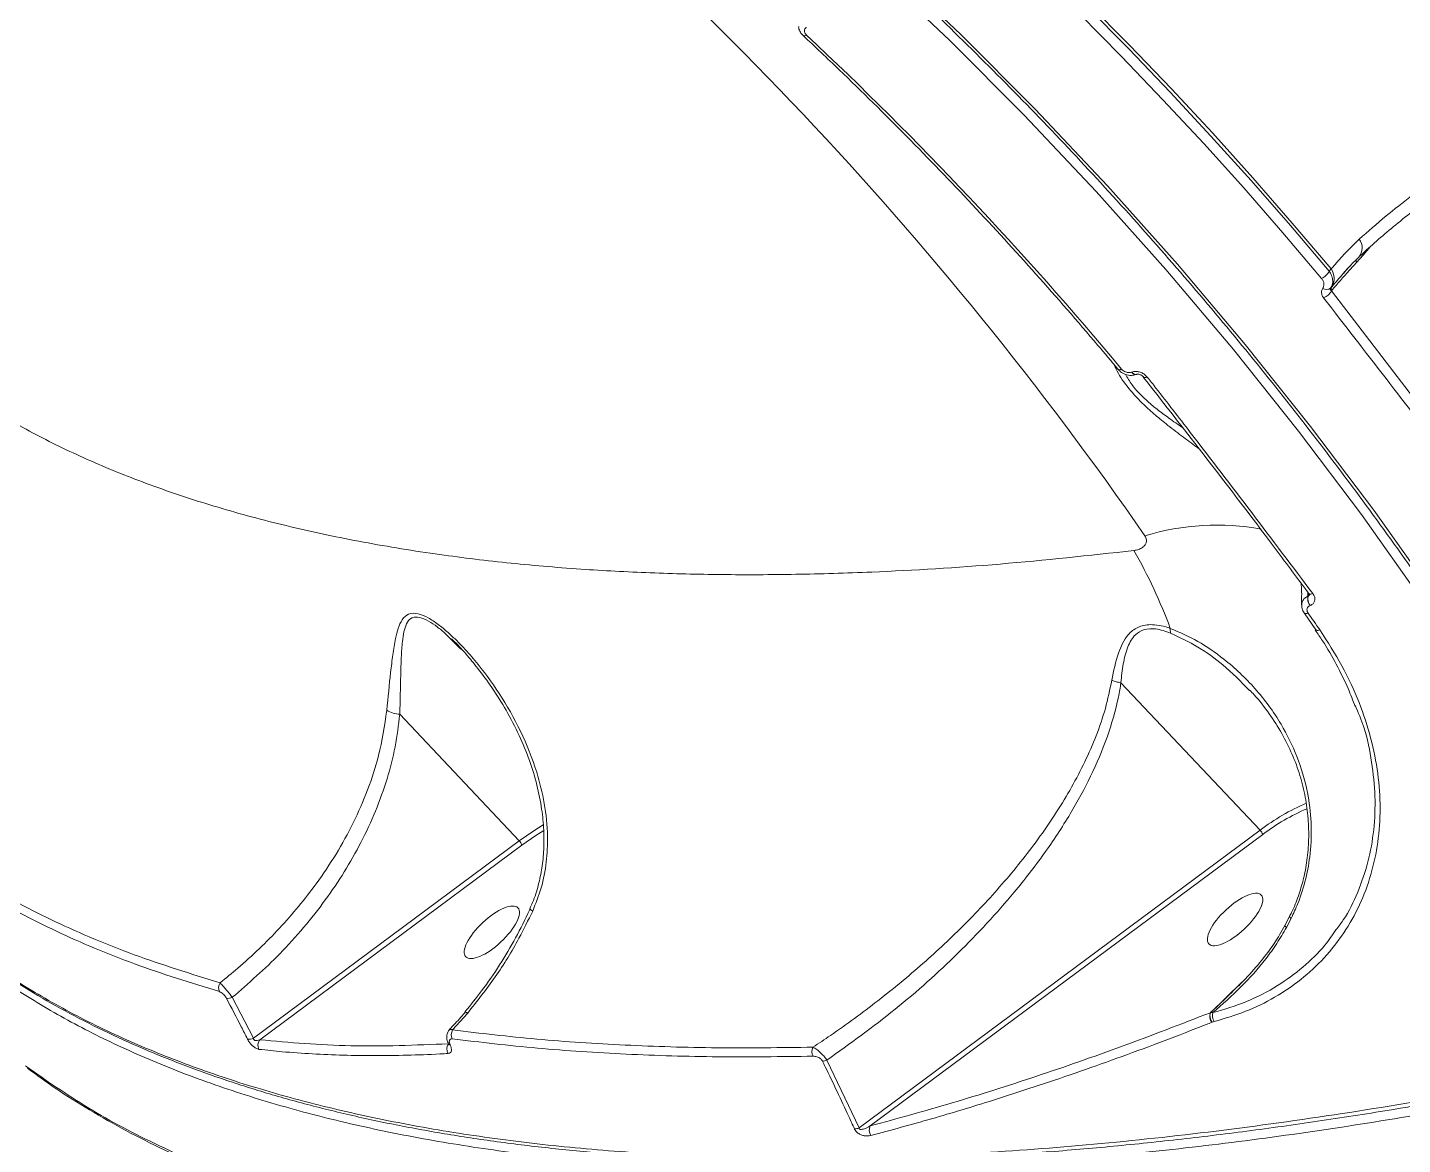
# Model space of a CAD drawing. Header units: millimetres. Extents: x -8607 to 7621, y -5747 to 4382.
# Drawn here: x 5265.8 to 5445.1, y -6.4 to 139.3 of the extents above; entities that cross this region are included whole.
import ezdxf

# ---------------------------------------------------------------- set-up
doc = ezdxf.new("R2010")
doc.units = ezdxf.units.MM
doc.layers.add('DIKOM_ОБЪЕКТ', color=7, linetype='Continuous')

msp = doc.modelspace()

# ---------------------------------------------------------------- linework, layer by layer
at = {"layer": 'DIKOM_ОБЪЕКТ', "color": 7, "linetype": 'Continuous', "lineweight": 15}
for p, q in [((5367.371, 139.294), (5367.352, 139.284)), ((5439.953, 109.602), (5439.077, 108.628)), ((5440.894, 110.715), (5439.953, 109.602)), ((5435.505, 107.495), (5435.761, 107.797)), ((5435.847, 104.996), (5435.8, 104.94)), ((5435.8, 104.94), (5457.612, 76.434)), ((5409.747, 94.339), (5409.768, 94.347)), ((5410.387, 94.038), (5410.408, 94.046)), ((5411.292, 93.702), (5411.282, 93.713)), ((5432.72, 65.633), (5432.731, 65.119)), ((5432.731, 65.119), (5432.752, 65.126)), ((5432.752, 65.126), (5432.835, 65.478)), ((5432.88, 65.459), (5432.87, 65.471)), ((5432.259, 62.936), (5433.784, 60.746)), ((5433.041, 63.902), (5433.02, 63.894)), ((5322.263, 58.19), (5320.995, 59.492)), ((5433.78, 60.752), (5433.785, 60.744)), ((5426.5, 34.601), (5408.356, 53.835)), ((5329.895, 33.21), (5314.322, 49.72)), ((5374.205, -4.233), (5426.5, 34.601)), ((5295.235, 7.472), (5329.895, 33.21)), ((5330.231, 32.64), (5296.058, 7.263)), ((5426.836, 34.031), (5375.663, -3.97)), ((5430.347, 23.329), (5429.718, 22.151)), ((5430.555, 23.101), (5429.935, 21.92)), ((5420.016, 10.801), (5424.12, 14.766)), ((5292.478, 12.804), (5295.235, 7.472)), ((5420.016, 10.801), (5420.043, 10.821)), ((5420.043, 10.821), (5420.838, 11.572)), ((5420.043, 10.821), (5420.338, 10.809)), ((5323.133, 10.715), (5321.205, 8.546)), ((5420.253, 9.563), (5420.22, 9.549)), ((5420.512, 9.649), (5420.253, 9.563)), ((5320.655, 6.765), (5320.66, 6.756)), ((5370.017, 4.611), (5374.205, -4.233))]:
    msp.add_line(p, q, dxfattribs=at)
at = {"layer": 'DIKOM_ОБЪЕКТ', "color": 7, "linetype": 'Continuous', "lineweight": 15, "flags": 128}
for points in [[(5288.443, 213.849), (5300.402, 206.61), (5312.139, 199.072), (5323.648, 191.239), (5334.92, 183.118), (5345.948, 174.713), (5356.726, 166.029), (5367.244, 157.073), (5377.498, 147.851), (5387.48, 138.368), (5397.184, 128.63), (5406.603, 118.645), (5415.731, 108.418), (5424.563, 97.957), (5433.091, 87.267), (5441.312, 76.357), (5449.218, 65.233), (5456.806, 53.902), (5464.071, 42.373), (5471.006, 30.652), (5477.609, 18.747), (5483.874, 6.666)], [(5482.15, 6.271), (5475.904, 18.316), (5469.321, 30.185), (5462.406, 41.87), (5455.164, 53.365), (5447.598, 64.662), (5439.715, 75.752), (5431.52, 86.63), (5423.017, 97.287), (5414.212, 107.717), (5405.111, 117.913), (5395.721, 127.869), (5386.046, 137.577), (5376.094, 147.031), (5365.871, 156.226), (5355.384, 165.155), (5344.639, 173.812), (5333.644, 182.192), (5322.406, 190.289), (5310.932, 198.098), (5299.229, 205.614), (5287.307, 212.832)], [(5392.591, 152.989), (5398.27, 147.577), (5403.861, 142.085), (5409.363, 136.512), (5414.776, 130.861), (5420.097, 125.133), (5425.327, 119.328), (5430.463, 113.448), (5435.505, 107.495)], [(5435.761, 107.797), (5430.695, 113.782), (5425.534, 119.692), (5420.279, 125.526), (5414.931, 131.284), (5409.491, 136.963), (5403.96, 142.563), (5398.34, 148.083), (5392.631, 153.521)], [(5434.516, 106.549), (5429.485, 112.49), (5424.361, 118.356), (5419.143, 124.148), (5413.833, 129.864), (5408.433, 135.502), (5402.943, 141.062), (5397.364, 146.543), (5391.698, 151.943)], [(5366.919, 138.237), (5366.906, 138.247), (5366.906, 138.247)], [(5435.69, 105.275), (5435.764, 105.361), (5435.841, 105.452)], [(5408.446, 94.729), (5408.323, 94.685), (5408.211, 94.661), (5408.114, 94.657), (5408.035, 94.673), (5407.975, 94.708), (5407.962, 94.723)], [(5409.747, 94.339), (5409.849, 94.225), (5409.957, 94.134), (5410.067, 94.067), (5410.176, 94.028), (5410.28, 94.017), (5410.377, 94.035), (5410.384, 94.037)], [(5409.768, 94.347), (5409.87, 94.233), (5409.978, 94.142), (5410.088, 94.075), (5410.197, 94.036), (5410.301, 94.025), (5410.398, 94.043), (5410.413, 94.048)], [(5411.789, 93.698), (5411.646, 93.654), (5411.518, 93.635), (5411.411, 93.641), (5411.328, 93.672), (5411.292, 93.702)], [(5433.371, 65.464), (5433.229, 65.419), (5433.102, 65.398), (5432.997, 65.401), (5432.916, 65.429), (5432.88, 65.459)], [(5432.771, 62.906), (5432.642, 62.87), (5432.526, 62.852), (5432.425, 62.853), (5432.343, 62.873), (5432.282, 62.91), (5432.26, 62.936)], [(5433.785, 60.744), (5433.807, 60.719), (5433.868, 60.681), (5433.95, 60.661), (5434.051, 60.66), (5434.168, 60.677), (5434.297, 60.713)], [(5329.895, 33.21), (5331.783, 34.522), (5333.034, 35.292)], [(5333.113, 34.563), (5332.062, 33.912), (5330.231, 32.64)], [(5429.935, 21.92), (5429.795, 22.039), (5429.734, 22.12), (5429.734, 22.145)]]:
    msp.add_lwpolyline(points, dxfattribs=at)
at = {"layer": 'DIKOM_ОБЪЕКТ', "color": 7, "linetype": 'Continuous', "lineweight": 15}
for centre, radius, start, end in [((5022.838, -196.556), 472.974, 34.7428, 51.91328), ((5367.076, 138.628), 0.422, 248.1624, 309.45084), ((5034.968, -216.392), 486.088, 39.79556, 46.86052), ((5437.935, 110.533), 1.875, 320.61162, 37.52413), ((5440.381, 109.859), 0.499, 185.74739, 210.95078), ((5434.03, 106.564), 2.125, 328.45022, 35.45503), ((5439.48, 108.868), 0.469, 165.16324, 210.80583), ((5433.622, 108.474), 2.122, 294.91498, 332.51767), ((5435.173, 105.936), 0.84, 232.89922, 308.00414), ((5434.004, 105.897), 2.035, 292.63833, 331.937), ((5436.2, 105.229), 0.423, 148.10251, 213.48367), ((5420.819, 42.564), 31.824, 79.444, 107.04797), ((5351.636, 37.575), 67.333, 20.29007, 29.83397), ((5434.26, 64.833), 1.556, 169.41418, 217.1291), ((5434.281, 64.841), 1.556, 169.41811, 217.13009), ((5041.829, -210.798), 477.232, 34.67558, 34.99634), ((5416.846, 60.728), 2.065, 174.55979, 191.65326), ((5314.392, 53.031), 3.313, 237.63214, 268.78945), ((5443.324, 12.572), 27.718, 112.85981, 127.37041), ((5443.081, 12.792), 26.739, 112.99756, 127.41155), ((5425.624, 33.7), 1.257, 15.25357, 45.78856), ((5329.019, 32.309), 1.257, 15.25355, 45.7892), ((5331.838, 24.595), 0.571, 201.27648, 250.3499), ((5291.81, 14.05), 1.127, 145.37124, 206.71548), ((5291.923, 13.887), 1.217, 259.84764, 297.12359), ((5324.365, 12.295), 2.004, 222.20472, 232.0417), ((5421.217, 10.354), 1.282, 159.55944, 218.87779), ((5421.218, 10.37), 1.258, 159.02255, 219.929), ((5421.741, 10.426), 1.454, 164.71987, 212.2839), ((5294.694, 8.574), 1.228, 258.95519, 296.12758), ((5296.918, 6.567), 1.106, 141.00528, 209.50345), ((5322.248, 7.927), 1.212, 149.334, 206.63774), ((5321.6, 6.084), 1.142, 144.89652, 212.07136), ((5320.93, 6.913), 0.312, 210.22766, 263.43553), ((5369.426, 5.732), 1.357, 155.47572, 206.7192), ((5369.398, 6.066), 1.581, 271.0874, 293.04489), ((5373.617, -2.753), 1.593, 269.62948, 291.62575), ((5376.728, -4.532), 1.204, 152.20624, 214.93255)]:
    msp.add_arc(centre, radius, start, end, dxfattribs=at)
for centre in [(5326.319, 21.285), (5423.238, 22.952)]:
    msp.add_ellipse(centre, major_axis=(3.408, 3.188), ratio=0.3710053, dxfattribs=at)
for points, knots in [([(5288.073, 213.704), (5289.993, 212.566), (5295.566, 209.264), (5304.654, 203.606), (5315.271, 196.652), (5325.694, 189.452), (5335.92, 182.014), (5345.943, 174.341), (5355.757, 166.437), (5365.357, 158.307), (5374.738, 149.955), (5383.895, 141.386), (5392.822, 132.603), (5401.515, 123.613), (5409.97, 114.42), (5418.181, 105.029), (5426.144, 95.445), (5433.855, 85.673), (5441.309, 75.719), (5448.503, 65.588), (5455.432, 55.285), (5462.093, 44.816), (5468.483, 34.188), (5474.594, 23.403), (5479.497, 14.242), (5482.322, 8.657), (5483.284, 6.758)], [0, 0, 0, 0, 0.022819, 0.0662161, 0.1096141, 0.1530124, 0.1964109, 0.2398096, 0.2832086, 0.3266079, 0.3700074, 0.4134072, 0.4568072, 0.5002075, 0.5436079, 0.5870086, 0.6304095, 0.6738106, 0.7172119, 0.7606133, 0.8040149, 0.8474167, 0.8908185, 0.9342205, 0.9776226, 1, 1, 1, 1]), ([(5366.336, 139.434), (5366.333, 139.406), (5366.309, 139.194), (5366.477, 138.803), (5366.689, 138.432), (5366.881, 138.283), (5366.915, 138.257)], [0, 0, 0, 0, 0.0644229, 0.4753983, 0.9072626, 1, 1, 1, 1]), ([(5366.905, 138.248), (5368.48, 136.76), (5373.052, 132.439), (5380.445, 125.125), (5389.003, 116.241), (5397.317, 107.15), (5403.593, 99.941), (5407.092, 95.761), (5407.961, 94.723)], [0, 0, 0, 0, 0.1082673, 0.3141918, 0.5201205, 0.7260504, 0.9319812, 1, 1, 1, 1]), ([(5367.352, 139.284), (5367.341, 139.277), (5367.256, 139.225), (5367.132, 139.099), (5367.068, 138.908), (5367.081, 138.7), (5367.161, 138.498), (5367.287, 138.363), (5367.344, 138.302)], [0, 0, 0, 0, 0.0340103, 0.252264, 0.4705298, 0.5979374, 0.8193065, 1, 1, 1, 1]), ([(5439.423, 111.675), (5440.554, 112.674), (5442.625, 114.502), (5445.784, 116.984), (5447.752, 118.432), (5448.511, 118.991)], [0, 0, 0, 0, 0.4251179, 0.7780799, 1, 1, 1, 1]), ([(5439.404, 109.349), (5439.492, 109.434), (5440.174, 110.1), (5441.662, 111.424), (5443.875, 113.313), (5446.225, 115.207), (5447.904, 116.474), (5448.706, 117.079)], [0, 0, 0, 0, 0.036009, 0.2796259, 0.5257462, 0.7734892, 1, 1, 1, 1]), ([(5435.761, 107.797), (5435.876, 107.927), (5436.461, 108.585), (5437.593, 109.884), (5438.811, 111.077), (5439.423, 111.675)], [0, 0, 0, 0, 0.1088866, 0.5528039, 1, 1, 1, 1]), ([(5239.857, 108.096), (5240.101, 107.739), (5242.068, 104.867), (5246.908, 100.032), (5253.681, 94.294), (5260.598, 89.664), (5267.22, 85.913), (5274.417, 82.49), (5282.197, 79.395), (5290.54, 76.646), (5299.453, 74.248), (5308.901, 72.22), (5318.512, 70.628), (5328.189, 69.435), (5337.558, 68.625), (5346.938, 68.122), (5356.291, 67.894), (5365.921, 67.925), (5377.942, 68.288), (5392.523, 69.165), (5404.198, 70.436), (5410.045, 71.072)], [0, 0, 0, 0, 0.0104766, 0.0843536, 0.1585612, 0.210796, 0.2631228, 0.31585, 0.3686707, 0.4220401, 0.4755053, 0.5293805, 0.5833531, 0.6315714, 0.6798588, 0.7236195, 0.7673803, 0.811347, 0.8553137, 0.9275421, 1, 1, 1, 1]), ([(5435.841, 105.452), (5435.966, 105.6), (5436.594, 106.337), (5437.411, 107.291), (5438.146, 108.077), (5438.339, 108.284)], [0, 0, 0, 0, 0.15563366, 0.77818908, 1, 1, 1, 1]), ([(5439.077, 108.628), (5438.758, 108.285), (5437.662, 107.109), (5436.6, 105.872), (5435.847, 104.996)], [0, 0, 0, 0, 0.2911771, 1, 1, 1, 1]), ([(5437.374, 107.223), (5437.589, 107.475), (5438.199, 108.19), (5438.921, 108.887), (5439.389, 109.338)], [0, 0, 0, 0, 0.3519659, 1, 1, 1, 1]), ([(5434.667, 105.267), (5434.727, 105.381), (5434.846, 105.611), (5434.819, 106.019), (5434.681, 106.337), (5434.551, 106.505), (5434.516, 106.549)], [0, 0, 0, 0, 0.29543484, 0.59036594, 0.89013888, 1, 1, 1, 1]), ([(5435.505, 107.495), (5435.56, 107.416), (5435.764, 107.121), (5435.973, 106.565), (5435.998, 105.859), (5435.793, 105.47), (5435.69, 105.275)], [0, 0, 0, 0, 0.1092315, 0.4079413, 0.7031128, 1, 1, 1, 1]), ([(5434.787, 104.019), (5434.763, 104.051), (5434.647, 104.208), (5434.515, 104.513), (5434.487, 104.922), (5434.607, 105.152), (5434.667, 105.267)], [0, 0, 0, 0, 0.0810482, 0.3908327, 0.6951449, 1, 1, 1, 1]), ([(5456.582, 75.535), (5456.213, 76.027), (5454.365, 78.489), (5447.138, 88.071), (5440.215, 97.01), (5434.787, 104.019)], [0, 0, 0, 0, 0.05122527, 0.2561273, 1, 1, 1, 1]), ([(5435.69, 105.275), (5435.674, 105.24), (5435.642, 105.17), (5435.676, 105.061), (5435.739, 104.985), (5435.789, 104.947), (5435.8, 104.94)], [0, 0, 0, 0, 0.2865198, 0.589779, 0.9137368, 1, 1, 1, 1]), ([(5418.586, 84.303), (5418.473, 84.388), (5417.741, 84.935), (5416.261, 86.023), (5414.385, 87.465), (5412.648, 88.893), (5410.865, 90.511), (5409.065, 92.499), (5407.924, 94.239), (5407.56, 95.103), (5407.478, 95.298)], [0, 0, 0, 0, 0.0287009, 0.1849887, 0.3411145, 0.4634281, 0.58551, 0.7662034, 0.947315, 1, 1, 1, 1]), ([(5407.971, 94.728), (5408.12, 94.572), (5408.444, 94.233), (5409.144, 93.946), (5409.838, 93.864), (5410.227, 94.007), (5410.376, 94.061)], [0, 0, 0, 0, 0.24175213, 0.52407221, 0.81716427, 1, 1, 1, 1]), ([(5408.446, 94.729), (5408.447, 94.727), (5408.512, 94.649), (5408.671, 94.505), (5408.927, 94.37), (5409.203, 94.289), (5409.482, 94.265), (5409.661, 94.315), (5409.747, 94.339)], [0, 0, 0, 0, 0.00434677, 0.21982068, 0.43557519, 0.56825063, 0.79383063, 1, 1, 1, 1]), ([(5408.947, 94.07), (5409.207, 93.603), (5409.832, 92.476), (5411.402, 90.874), (5413.072, 89.468), (5414.69, 88.264), (5415.798, 87.519), (5416.397, 87.115)], [0, 0, 0, 0, 0.1804652, 0.4349904, 0.6093117, 0.7887112, 1, 1, 1, 1]), ([(5409.768, 94.347), (5409.854, 94.374), (5410.075, 94.442), (5410.5, 94.44), (5410.994, 94.308), (5411.458, 94.056), (5411.679, 93.817), (5411.789, 93.698)], [0, 0, 0, 0, 0.1342544, 0.3469772, 0.5632481, 0.7817386, 1, 1, 1, 1]), ([(5410.412, 94.046), (5410.423, 94.051), (5410.446, 94.06), (5410.547, 94.07), (5410.69, 94.058), (5410.862, 94.012), (5411.037, 93.928), (5411.19, 93.818), (5411.251, 93.747), (5411.281, 93.712)], [0, 0, 0, 0, 0.1247037, 0.2567214, 0.3879609, 0.5364817, 0.6884031, 0.846694, 1, 1, 1, 1]), ([(5411.273, 93.688), (5413.659, 90.638), (5419.467, 83.214), (5426.66, 73.787), (5431.439, 67.357), (5432.86, 65.445)], [0, 0, 0, 0, 0.3289279, 0.800446, 1, 1, 1, 1]), ([(5411.789, 93.698), (5412.164, 93.219), (5414.039, 90.821), (5421.276, 81.511), (5428.064, 72.505), (5433.371, 65.464)], [0, 0, 0, 0, 0.0517104, 0.2585534, 1, 1, 1, 1]), ([(5410.045, 71.072), (5410.247, 71.108), (5410.668, 71.181), (5411.142, 71.427), (5411.464, 71.739), (5411.647, 72.078), (5411.694, 72.422), (5411.635, 72.74), (5411.536, 72.909), (5411.489, 72.989)], [0, 0, 0, 0, 0.1943994, 0.4037079, 0.553904, 0.691013, 0.8350645, 0.9219116, 1, 1, 1, 1]), ([(5431.837, 66.818), (5431.859, 66.615), (5431.957, 65.737), (5431.915, 64.759), (5431.883, 64.007)], [0, 0, 0, 0, 0.23128202, 1, 1, 1, 1]), ([(5431.928, 64.012), (5431.926, 64.02), (5431.907, 64.127), (5431.989, 64.392), (5432.189, 64.774), (5432.507, 65.013), (5432.704, 65.106), (5432.731, 65.119)], [0, 0, 0, 0, 0.01743244, 0.22820386, 0.58798463, 0.94471259, 1, 1, 1, 1]), ([(5432.752, 65.126), (5432.777, 65.137), (5432.844, 65.164), (5432.917, 65.242), (5432.935, 65.322), (5432.942, 65.354)], [0, 0, 0, 0, 0.2727727, 0.706552, 1, 1, 1, 1]), ([(5432.868, 65.47), (5432.876, 65.46), (5432.918, 65.411), (5432.942, 65.348), (5432.943, 65.313), (5432.945, 65.324), (5432.945, 65.325)], [0, 0, 0, 0, 0.1027336, 0.5233238, 0.9701936, 1, 1, 1, 1]), ([(5433.371, 65.464), (5433.454, 65.331), (5433.619, 65.065), (5433.667, 64.647), (5433.555, 64.28), (5433.323, 64.028), (5433.12, 63.937), (5433.041, 63.902)], [0, 0, 0, 0, 0.2182614, 0.4367519, 0.6530228, 0.8657456, 1, 1, 1, 1]), ([(5312.618, 50.234), (5312.785, 51.919), (5313.038, 54.469), (5313.394, 57.505), (5313.698, 59.432), (5314.085, 60.968), (5314.589, 62.118), (5315.395, 62.896), (5316.615, 62.95), (5317.997, 62.352), (5319.328, 61.463), (5320.803, 60.247), (5322.421, 58.669), (5324.721, 56.08), (5327.404, 52.434), (5330.169, 47.565), (5332.116, 42.718), (5333.257, 38.082), (5333.665, 34.13), (5333.49, 30.422), (5332.879, 27.109), (5332.048, 25.053), (5331.646, 24.058)], [0, 0, 0, 0, 0.0866941, 0.1311764, 0.1760726, 0.2081975, 0.2409001, 0.2744194, 0.3082509, 0.337742, 0.3650519, 0.393035, 0.4327007, 0.4727589, 0.5545429, 0.6396923, 0.7264108, 0.7889965, 0.8528476, 0.9020912, 0.9525885, 1, 1, 1, 1]), ([(5431.928, 64.042), (5431.937, 63.86), (5431.957, 63.48), (5432.118, 63.102), (5432.257, 62.942), (5432.263, 62.936)], [0, 0, 0, 0, 0.4701957, 0.9788669, 1, 1, 1, 1]), ([(5433.02, 63.894), (5433.006, 63.889), (5432.908, 63.851), (5432.752, 63.745), (5432.641, 63.562), (5432.604, 63.35), (5432.635, 63.133), (5432.729, 62.976), (5432.771, 62.906)], [0, 0, 0, 0, 0.0340103, 0.252264, 0.4705298, 0.5979374, 0.8193065, 1, 1, 1, 1]), ([(5320.995, 59.492), (5320.763, 59.739), (5320.188, 60.354), (5319.185, 61.138), (5318.029, 61.937), (5316.872, 62.44), (5316.171, 62.412), (5315.586, 62.131), (5315.155, 61.567), (5314.834, 60.476), (5314.623, 59.02), (5314.505, 57.145), (5314.417, 54.065), (5314.36, 51.466), (5314.322, 49.72)], [0, 0, 0, 0, 0.0410264, 0.1018767, 0.1639249, 0.2313163, 0.2974742, 0.3100864, 0.3889789, 0.4627768, 0.5381761, 0.651327, 0.7656161, 1, 1, 1, 1]), ([(5407.16, 54.146), (5407.406, 55.372), (5407.751, 57.085), (5408.549, 58.993), (5409.311, 60.2), (5410.479, 61.165), (5412.301, 61.54), (5413.817, 61.246), (5414.688, 60.958), (5414.79, 60.924)], [0, 0, 0, 0, 0.2865141, 0.4002731, 0.5163009, 0.6574617, 0.7993903, 0.9763495, 1, 1, 1, 1]), ([(5321.056, 59.541), (5321.242, 59.371), (5321.89, 58.778), (5323.049, 57.49), (5324.64, 55.547), (5326.416, 53.117), (5328.249, 50.213), (5329.904, 47.046), (5331.251, 43.782), (5332.235, 40.559), (5332.842, 37.506), (5333.128, 34.683), (5333.132, 32.113), (5332.894, 29.707), (5332.404, 27.393), (5331.869, 25.616), (5331.4, 24.655), (5331.277, 24.403)], [0, 0, 0, 0, 0.0213553, 0.0743714, 0.1382056, 0.2200617, 0.3110778, 0.4068956, 0.4977357, 0.5837937, 0.665767, 0.7356186, 0.7998739, 0.8607219, 0.9181127, 0.9785891, 1, 1, 1, 1]), ([(5414.824, 60.311), (5414.169, 60.534), (5412.99, 60.936), (5411.349, 60.864), (5410.03, 60.07), (5409.153, 58.466), (5408.612, 56.307), (5408.426, 54.675), (5408.349, 53.841), (5408.349, 53.84)], [0, 0, 0, 0, 0.15955693, 0.28753693, 0.41504318, 0.59346329, 0.79620902, 0.99972709, 1, 1, 1, 1]), ([(5414.79, 60.924), (5416.006, 60.401), (5418.467, 59.34), (5422.231, 56.679), (5426.001, 53.143), (5429.178, 48.815), (5431.437, 44.223), (5432.714, 39.89), (5433.243, 35.613), (5433.14, 31.825), (5432.52, 28.262), (5431.644, 25.416), (5430.858, 23.746), (5430.555, 23.101)], [0, 0, 0, 0, 0.0889083, 0.180128, 0.3049765, 0.4334611, 0.537914, 0.6451608, 0.7294097, 0.8158752, 0.8847861, 0.9555183, 1, 1, 1, 1]), ([(5425.107, 52.829), (5423.983, 53.978), (5421.933, 56.072), (5418.427, 58.598), (5416.032, 59.737), (5414.824, 60.311)], [0, 0, 0, 0, 0.37588589, 0.68515344, 1, 1, 1, 1]), ([(5434.297, 60.713), (5435.295, 59.169), (5437.289, 56.081), (5439.465, 51.338), (5441.019, 46.624), (5441.936, 41.996), (5442.253, 37.434), (5441.942, 33.005), (5441.036, 28.773), (5439.554, 24.801), (5437.5, 21.16), (5434.93, 17.895), (5431.902, 15.067), (5428.453, 12.742), (5424.679, 10.872), (5421.899, 10.056), (5420.512, 9.649)], [0, 0, 0, 0, 0.0751074, 0.1502148, 0.2212822, 0.2925775, 0.3636452, 0.4347702, 0.5061233, 0.5772487, 0.64834, 0.7196587, 0.7907511, 0.8604287, 0.9303186, 1, 1, 1, 1]), ([(5433.692, 60.703), (5434.015, 60.24), (5435.032, 58.78), (5436.468, 56.229), (5437.905, 53.358), (5438.607, 51.505), (5438.904, 50.719)], [0, 0, 0, 0, 0.1444275, 0.4551128, 0.7688223, 1, 1, 1, 1]), ([(5368.191, 6.295), (5368.954, 6.805), (5371.853, 8.741), (5376.718, 12.312), (5382.595, 17.164), (5388.118, 22.345), (5393.262, 27.878), (5397.953, 33.805), (5402.052, 40.138), (5404.77, 45.767), (5406.405, 50.475), (5406.907, 52.919), (5407.16, 54.146)], [0, 0, 0, 0, 0.0419956, 0.1595241, 0.2774949, 0.3950326, 0.5131221, 0.6333425, 0.7545641, 0.8758681, 0.937691, 1, 1, 1, 1]), ([(5408.356, 53.835), (5408.251, 53.213), (5407.844, 50.813), (5406.638, 46.695), (5404.486, 41.609), (5401.711, 36.526), (5398.376, 31.476), (5393.601, 25.325), (5387.222, 18.456), (5379.048, 11.107), (5373.025, 6.775), (5370.017, 4.611)], [0, 0, 0, 0, 0.0310724, 0.1198398, 0.2089549, 0.2979299, 0.3968241, 0.4957434, 0.6636325, 0.8319725, 1, 1, 1, 1]), ([(5407.16, 54.146), (5407.189, 54.133), (5407.363, 54.058), (5407.752, 53.928), (5408.137, 53.871), (5408.349, 53.84)], [0, 0, 0, 0, 0.0844017, 0.4973366, 1, 1, 1, 1]), ([(5408.349, 53.84), (5408.35, 53.839), (5408.352, 53.839), (5408.355, 53.837), (5408.356, 53.836), (5408.356, 53.835)], [0, 0, 0, 0, 0.3462267, 0.8146328, 1, 1, 1, 1]), ([(5425.132, 52.862), (5425.33, 52.662), (5426.272, 51.714), (5427.701, 49.837), (5429.375, 47.249), (5430.717, 44.542), (5431.744, 41.765), (5432.434, 38.954), (5432.806, 36.145), (5432.878, 33.386), (5432.661, 30.715), (5432.201, 28.258), (5431.507, 25.984), (5430.883, 24.372), (5430.414, 23.524), (5430.317, 23.35)], [0, 0, 0, 0, 0.0272611, 0.1295035, 0.2294663, 0.3270346, 0.4217593, 0.5138825, 0.6020674, 0.6872914, 0.7686929, 0.8461588, 0.91214, 0.9819717, 1, 1, 1, 1]), ([(5290.883, 14.691), (5291.657, 15.32), (5294.404, 17.552), (5298.762, 21.764), (5302.959, 26.823), (5306.069, 31.474), (5308.331, 35.56), (5310.198, 39.851), (5311.807, 44.743), (5312.326, 48.256), (5312.618, 50.234)], [0, 0, 0, 0, 0.0672692, 0.2386087, 0.4121732, 0.520863, 0.630243, 0.7420328, 0.8547814, 1, 1, 1, 1]), ([(5436.398, 21.594), (5436.725, 22.021), (5437.872, 23.524), (5439.298, 26.499), (5440.654, 30.428), (5441.408, 34.622), (5441.577, 38.994), (5441.112, 43.477), (5440.323, 47.485), (5439.299, 49.943), (5438.899, 50.905)], [0, 0, 0, 0, 0.0564704, 0.1983927, 0.3407685, 0.482692, 0.6245957, 0.7669511, 0.9088555, 1, 1, 1, 1]), ([(5314.322, 49.72), (5314.147, 48.306), (5313.798, 45.477), (5312.704, 41.257), (5311.216, 37.083), (5309.333, 33.029), (5307.13, 29.156), (5304.628, 25.446), (5301.814, 21.876), (5297.906, 17.523), (5294.603, 14.651), (5292.478, 12.804)], [0, 0, 0, 0, 0.1006493, 0.2013161, 0.3052432, 0.4091844, 0.5096376, 0.6100986, 0.7126663, 0.8152389, 1, 1, 1, 1]), ([(5251.886, 33.008), (5254.583, 31.144), (5259.983, 27.411), (5269.326, 22.563), (5279.506, 18.223), (5287.087, 15.869), (5290.883, 14.691)], [0, 0, 0, 0, 0.2482753, 0.4972305, 0.7482641, 1, 1, 1, 1]), ([(5290.803, 13.544), (5287.054, 14.708), (5279.546, 17.039), (5269.383, 21.355), (5259.968, 26.224), (5254.498, 30.003), (5251.759, 31.896)], [0, 0, 0, 0, 0.2482771, 0.497233, 0.7482654, 1, 1, 1, 1]), ([(5331.309, 24.385), (5331.281, 24.318), (5330.72, 23.02), (5329.447, 20.544), (5327.371, 17.018), (5325.18, 13.802), (5323.584, 11.846), (5322.864, 10.962)], [0, 0, 0, 0, 0.0137292, 0.2683984, 0.5254865, 0.7857957, 1, 1, 1, 1]), ([(5331.646, 24.058), (5331.067, 22.868), (5329.629, 19.915), (5326.848, 15.394), (5324.376, 12.281), (5323.133, 10.715)], [0, 0, 0, 0, 0.2512749, 0.6234754, 1, 1, 1, 1]), ([(5430.555, 23.101), (5430.539, 23.113), (5430.439, 23.189), (5430.334, 23.286), (5430.367, 23.308), (5430.38, 23.316)], [0, 0, 0, 0, 0.1083649, 0.6735658, 1, 1, 1, 1]), ([(5253.501, 23.042), (5254.67, 22.018), (5257.77, 19.301), (5263.538, 15.315), (5270.728, 11.051), (5278.495, 7.25), (5286.756, 3.886), (5295.493, 0.952), (5304.801, -1.59), (5314.73, -3.744), (5325.267, -5.492), (5336.42, -6.822), (5348.111, -7.717), (5360.814, -8.189), (5374.554, -8.169), (5389.374, -7.588), (5404.761, -6.443), (5420.695, -4.728), (5436.988, -2.466), (5453.569, 0.331), (5468.602, 3.259), (5478.229, 5.4), (5482.15, 6.271)], [0, 0, 0, 0, 0.0299462, 0.0794459, 0.1292186, 0.1790832, 0.2271097, 0.2752187, 0.3235783, 0.372022, 0.4214318, 0.4709315, 0.5207042, 0.5705688, 0.6265238, 0.6824789, 0.7385646, 0.7950486, 0.851667, 0.9067943, 0.9620465, 1, 1, 1, 1]), ([(5253.616, 22.74), (5254.378, 22.077), (5256.385, 20.326), (5259.942, 17.669), (5264.257, 14.747), (5268.859, 11.988), (5273.735, 9.382), (5278.885, 6.936), (5284.288, 4.657), (5289.925, 2.555), (5295.779, 0.637), (5301.849, -1.098), (5308.137, -2.652), (5314.644, -4.025), (5321.372, -5.218), (5328.322, -6.231), (5335.496, -7.066), (5342.896, -7.721), (5350.525, -8.198), (5358.382, -8.494), (5366.443, -8.611), (5374.676, -8.547), (5383.054, -8.301), (5391.568, -7.875), (5400.222, -7.268), (5409.019, -6.482), (5417.962, -5.516), (5427.054, -4.37), (5436.296, -3.045), (5445.691, -1.538), (5455.242, 0.148), (5464.954, 2.021), (5474.103, 3.911), (5480.059, 5.255), (5482.686, 5.848)], [0, 0, 0, 0, 0.0192715, 0.0508276, 0.0824679, 0.1142272, 0.1461391, 0.1782369, 0.2104148, 0.2424578, 0.2743536, 0.3061367, 0.3378414, 0.3695026, 0.4011549, 0.432829, 0.4645527, 0.4963616, 0.528291, 0.5603767, 0.592586, 0.6247109, 0.6566555, 0.6884683, 0.7201856, 0.7518435, 0.783478, 0.8151252, 0.8468093, 0.8785665, 0.9104327, 0.9424442, 0.9746145, 1, 1, 1, 1]), ([(5482.041, 4.425), (5478.124, 3.56), (5469.251, 1.599), (5455.659, -1.054), (5441.268, -3.538), (5427.135, -5.617), (5413.198, -7.301), (5399.509, -8.573), (5386.084, -9.419), (5373.032, -9.827), (5360.545, -9.792), (5348.645, -9.331), (5337.32, -8.461), (5326.439, -7.173), (5315.962, -5.457), (5305.931, -3.305), (5296.368, -0.706), (5287.354, 2.325), (5279.023, 5.745), (5271.369, 9.52), (5264.404, 13.652), (5258.568, 17.685), (5255.333, 20.503), (5253.991, 21.672)], [0, 0, 0, 0, 0.0379653, 0.086007, 0.1341311, 0.1825059, 0.2309649, 0.2803902, 0.3299055, 0.3796939, 0.4295741, 0.4776157, 0.5257399, 0.5741146, 0.6225736, 0.671999, 0.7215142, 0.7713026, 0.8211829, 0.8692239, 0.9173475, 0.9657217, 1, 1, 1, 1]), ([(5429.935, 21.92), (5429.525, 21.209), (5428.699, 19.782), (5426.767, 17.141), (5424.06, 14.063), (5421.584, 11.898), (5420.338, 10.809)], [0, 0, 0, 0, 0.165221, 0.3319703, 0.6639596, 1, 1, 1, 1]), ([(5420.338, 10.809), (5421.831, 11.253), (5424.817, 12.143), (5428.733, 14.185), (5432.131, 16.683), (5434.691, 19.138), (5435.933, 20.924), (5436.398, 21.594)], [0, 0, 0, 0, 0.2264938, 0.4529828, 0.66294, 0.8735658, 1, 1, 1, 1]), ([(5429.718, 22.155), (5429.5, 21.751), (5428.897, 20.635), (5427.648, 18.82), (5425.875, 16.601), (5424.342, 14.893), (5423.339, 13.98), (5423.151, 13.809)], [0, 0, 0, 0, 0.1275005, 0.3526059, 0.6175495, 0.9283844, 1, 1, 1, 1]), ([(5290.883, 14.691), (5290.978, 14.593), (5291.17, 14.396), (5291.572, 13.936), (5291.995, 13.426), (5292.3, 13.04), (5292.447, 12.844), (5292.478, 12.804)], [0, 0, 0, 0, 0.24352616, 0.48754478, 0.71977544, 0.941836, 1, 1, 1, 1]), ([(5420.838, 11.572), (5421.206, 11.918), (5422.314, 12.958), (5423.387, 14.032), (5424.104, 14.748)], [0, 0, 0, 0, 0.3328096, 1, 1, 1, 1]), ([(5291.709, 12.689), (5291.682, 12.737), (5291.613, 12.859), (5291.455, 13.072), (5291.244, 13.287), (5291.01, 13.464), (5290.877, 13.515), (5290.803, 13.544)], [0, 0, 0, 0, 0.1207619, 0.307548, 0.5229351, 0.737447, 1, 1, 1, 1]), ([(5294.459, 7.369), (5294.189, 7.902), (5293.288, 9.682), (5292.359, 11.45), (5291.709, 12.689)], [0, 0, 0, 0, 0.2996328, 1, 1, 1, 1]), ([(5322.895, 10.937), (5322.692, 10.695), (5322.016, 9.888), (5321.286, 9.128), (5320.775, 8.597)], [0, 0, 0, 0, 0.3003037, 1, 1, 1, 1]), ([(5375.663, -3.97), (5379.199, -3.001), (5386.277, -1.062), (5397.257, 2.437), (5408.477, 6.329), (5416.168, 9.31), (5420.016, 10.801)], [0, 0, 0, 0, 0.2490861, 0.498536, 0.7490844, 1, 1, 1, 1]), ([(5420.22, 9.549), (5419.756, 9.366), (5417.439, 8.453), (5411.45, 6.153), (5402.362, 2.862), (5392.501, -0.395), (5383.624, -3.089), (5378.368, -4.51), (5375.741, -5.221)], [0, 0, 0, 0, 0.0299885, 0.1499472, 0.3900562, 0.630165, 0.8150826, 1, 1, 1, 1]), ([(5295.955, 6.022), (5295.821, 6.057), (5295.598, 6.114), (5295.201, 6.402), (5294.874, 6.733), (5294.617, 7.078), (5294.506, 7.282), (5294.459, 7.369)], [0, 0, 0, 0, 0.3038664, 0.5023335, 0.7017042, 0.8732905, 1, 1, 1, 1]), ([(5295.235, 7.472), (5295.237, 7.435), (5295.241, 7.373), (5295.283, 7.291), (5295.337, 7.233), (5295.41, 7.189), (5295.54, 7.151), (5295.771, 7.155), (5295.945, 7.221), (5296.058, 7.263)], [0, 0, 0, 0, 0.10448124, 0.17409152, 0.22976506, 0.30477236, 0.39669892, 0.60865319, 1, 1, 1, 1]), ([(5296.058, 7.263), (5299.952, 6.92), (5307.752, 6.233), (5316.356, 6.571), (5320.666, 6.741)], [0, 0, 0, 0, 0.4991744, 1, 1, 1, 1]), ([(5320.81, 8.558), (5320.767, 8.521), (5320.605, 8.38), (5320.469, 8.017), (5320.421, 7.532), (5320.494, 7.106), (5320.63, 6.849), (5320.675, 6.763)], [0, 0, 0, 0, 0.0863829, 0.327506, 0.5713635, 0.8575165, 1, 1, 1, 1]), ([(5321.164, 7.384), (5321.128, 7.386), (5321.006, 7.394), (5320.857, 7.322), (5320.772, 7.142), (5320.775, 6.897), (5320.854, 6.701), (5320.894, 6.603)], [0, 0, 0, 0, 0.1043526, 0.3453588, 0.5759422, 0.7877488, 1, 1, 1, 1]), ([(5320.804, 8.57), (5320.852, 8.598), (5320.936, 8.648), (5321.124, 8.577), (5321.205, 8.546)], [0, 0, 0, 0, 0.5694481, 1, 1, 1, 1]), ([(5368.214, 5.122), (5364.055, 5.069), (5355.73, 4.963), (5343.771, 5.345), (5332.169, 6.091), (5324.835, 6.953), (5321.164, 7.384)], [0, 0, 0, 0, 0.2489045, 0.498243, 0.7488998, 1, 1, 1, 1]), ([(5321.205, 8.546), (5324.838, 8.119), (5332.111, 7.266), (5343.657, 6.52), (5355.63, 6.135), (5364.002, 6.242), (5368.191, 6.295)], [0, 0, 0, 0, 0.2489042, 0.4982426, 0.7488996, 1, 1, 1, 1]), ([(5320.632, 5.478), (5320.271, 5.458), (5318.463, 5.358), (5313.822, 5.181), (5306.894, 5.188), (5300.531, 5.541), (5296.964, 5.916), (5295.955, 6.022)], [0, 0, 0, 0, 0.04137265, 0.2068702, 0.53814975, 0.86942865, 1, 1, 1, 1]), ([(5320.894, 6.603), (5320.951, 6.462), (5321.064, 6.179), (5321.066, 5.831), (5320.946, 5.556), (5320.742, 5.505), (5320.632, 5.478)], [0, 0, 0, 0, 0.2322168, 0.4640132, 0.7140228, 1, 1, 1, 1]), ([(5320.654, 6.764), (5320.658, 6.756), (5320.695, 6.689), (5320.719, 6.595), (5320.721, 6.579), (5320.723, 6.571)], [0, 0, 0, 0, 0.0626683, 0.5222884, 1, 1, 1, 1]), ([(5368.191, 6.295), (5368.349, 6.209), (5368.666, 6.037), (5369.215, 5.574), (5369.694, 5.065), (5369.919, 4.749), (5370.017, 4.611)], [0, 0, 0, 0, 0.2829499, 0.5675041, 0.8112066, 1, 1, 1, 1]), ([(5265.496, 3.864), (5268.18, 1.988), (5273.554, -1.77), (5282.861, -6.655), (5293.008, -11.03), (5300.568, -13.407), (5304.354, -14.598)], [0, 0, 0, 0, 0.2482766, 0.4972325, 0.7482654, 1, 1, 1, 1]), ([(5369.428, 4.485), (5369.398, 4.538), (5369.335, 4.648), (5369.174, 4.81), (5368.961, 4.953), (5368.619, 5.098), (5368.378, 5.112), (5368.214, 5.122)], [0, 0, 0, 0, 0.1212309, 0.252323, 0.4115915, 0.5993614, 1, 1, 1, 1]), ([(5373.607, -4.346), (5373.359, -3.804), (5372.12, -1.094), (5370.721, 1.848), (5369.549, 4.239), (5369.428, 4.485)], [0, 0, 0, 0, 0.1831691, 0.9158785, 1, 1, 1, 1]), ([(5265.776, 3.546), (5266.968, 2.676), (5269.549, 0.789), (5273.837, -1.912), (5278.567, -4.595), (5283.55, -7.098), (5288.778, -9.43), (5294.265, -11.587), (5299.611, -13.465), (5303.239, -14.54), (5304.859, -15.02)], [0, 0, 0, 0, 0.1119804, 0.2426295, 0.3732205, 0.5034783, 0.6334519, 0.7637379, 0.8944814, 1, 1, 1, 1]), ([(5375.741, -5.221), (5375.47, -5.263), (5375.085, -5.322), (5374.485, -5.157), (5374.11, -4.956), (5373.824, -4.695), (5373.679, -4.493), (5373.622, -4.376), (5373.607, -4.346)], [0, 0, 0, 0, 0.4029944, 0.5733156, 0.7451256, 0.8533581, 0.9617344, 1, 1, 1, 1]), ([(5374.205, -4.233), (5374.204, -4.247), (5374.203, -4.276), (5374.213, -4.319), (5374.232, -4.351), (5374.259, -4.379), (5374.299, -4.404), (5374.425, -4.438), (5374.643, -4.411), (5374.957, -4.319), (5375.306, -4.168), (5375.545, -4.036), (5375.663, -3.97)], [0, 0, 0, 0, 0.0254608, 0.0517463, 0.0782608, 0.0864713, 0.1149989, 0.1528949, 0.3029807, 0.4907534, 0.7490049, 1, 1, 1, 1])]:
    msp.add_open_spline(points, degree=3, knots=knots, dxfattribs=at)

doc.saveas('drawing.dxf')
